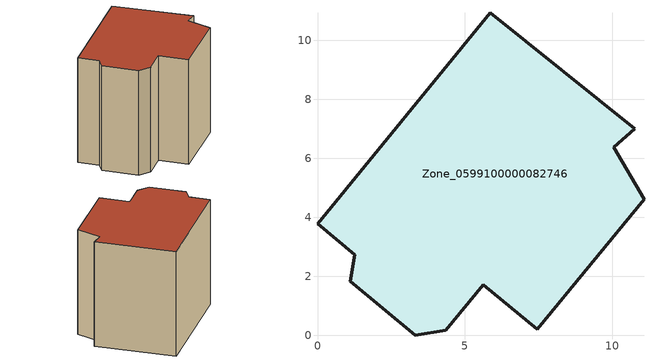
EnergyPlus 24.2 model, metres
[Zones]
Zone_0599100000082746
 floor ground (C_G): 10.04,6.38 11.07,4.62 7.44,0.21 5.62,1.72 4.35,0.18 3.31,0 1.11,1.83 1.27,2.73 0,3.78 5.86,10.95 10.75,7.01 z0
 wall outside (C_F): 1.27,2.73 1.11,1.83 3.31,0 4.35,0.18 5.62,1.72 7.44,0.21 11.07,4.62 10.04,6.38 10.75,7.01 5.86,10.95 0,3.78 1.27,2.73 z0:8.58
 roof outside (C_R): 7.44,0.21 11.07,4.62 10.04,6.38 10.75,7.01 5.86,10.95 0,3.78 1.27,2.73 1.11,1.83 3.31,0 4.35,0.18 5.62,1.72 z8.58
[BUILDING]
Pand.0599100000082746: North Axis=0; Terrain=City; Loads Convergence Tolerance Value=0.04; Temperature Convergence Tolerance Value=0.4; Solar Distribution=FullExterior; Maximum Number of Warmup Days=25; Minimum Number of Warmup Days=1
[Site:Location]
Rotterdam.The.Hague.AP_ZH_NLD Design_Conditions: Latitude=51.96; Longitude=4.45; Time Zone=1; Elevation=-4.5
[SITE:GROUNDTEMPERATURE:BUILDINGSURFACE]
18, 18, 18, 18, 18, 18, 18, 18, 18, 18, 18, 18
[MATERIAL] Thermal Absorptance=0.9; Solar Absorptance=0.7; Visible Absorptance=0.7
Name | Roughness | Thickness | Conductivity | Density | Specific Heat
G.TC.1946 | MediumSmooth | 0.15 | 1 | 540 | 1210
F.TC.1946 | Rough | 0.3 | 0.857143 | 1920 | 840
R.TC.1946 | MediumRough | 0.2 | 0.909091 | 1500 | 1000
[CONSTRUCTION]
C_G: G.TC.1946
C_F: F.TC.1946
C_R: R.TC.1946
[ZONE]
Zone_0599100000082746: Type=1; Multiplier=1; Ceiling Height=Autocalculate; Volume=Autocalculate; Floor Area=autocalculate; Part of Total Floor Area=Yes
[ZONEINFILTRATION:DESIGNFLOWRATE]
Infil_Zone_0599100000082746: Zone or ZoneList or Space or SpaceList=Zone_0599100000082746; Schedule=AlwaysOn; Design Flow Rate Calculation Method=Flow/Area; Flow Rate per Floor Area=0.003; Constant Term Coefficient=1; Temperature Term Coefficient=0; Velocity Term Coefficient=0; Velocity Squared Term Coefficient=0
[HVACTEMPLATE:ZONE:IDEALLOADSAIRSYSTEM]
Zone_0599100000082746: Maximum Heating Supply Air Temperature=50; Minimum Cooling Supply Air Temperature=13; Maximum Heating Supply Air Humidity Ratio=0.0156; Minimum Cooling Supply Air Humidity Ratio=0.0077; Heating Limit=NoLimit; Cooling Limit=NoLimit; Dehumidification Control Type=ConstantSensibleHeatRatio; Cooling Sensible Heat Ratio=0.7; Dehumidification Setpoint=60; Humidification Control Type=None; Humidification Setpoint=30; Outdoor Air Method=None; Outdoor Air Flow Rate per Person=0.00944; Outdoor Air Flow Rate per Zone Floor Area=0; Outdoor Air Flow Rate per Zone=0; Demand Controlled Ventilation Type=None; Outdoor Air Economizer Type=NoEconomizer; Heat Recovery Type=None; Sensible Heat Recovery Effectiveness=0.7; Latent Heat Recovery Effectiveness=0.65
[ZONECONTROL:THERMOSTAT]
ThermostatControl_Zone_0599100000082746: Zone or ZoneList=Zone_0599100000082746; Control Type Schedule=DualSetpointControlType; Control 1=Thermostat_Zone_0599100000082746; Temperature Difference Between Cutout And Setpoint=0
[THERMOSTATSETPOINT:DUALSETPOINT]
Thermostat_Zone_0599100000082746: Heating Setpoint Temperature Schedule=HeatingSetpoint_Zone_0599100000082746; Cooling Setpoint Temperature Schedule=CoolingSetpoint_Zone_0599100000082746
[SCHEDULE:COMPACT]
HeatingSetpoint_Zone_0599100000082746: Through: 12/31, For: AllDays, Until: 24:00, 21
CoolingSetpoint_Zone_0599100000082746: Through: 12/31, For: AllDays, Until: 24:00, 24
DualSetpointControlType: Through: 12/31, For: AllDays, Until: 24:00, 4
AlwaysOn: Through: 12/31, For: AllDays, Until: 24:00, 1
